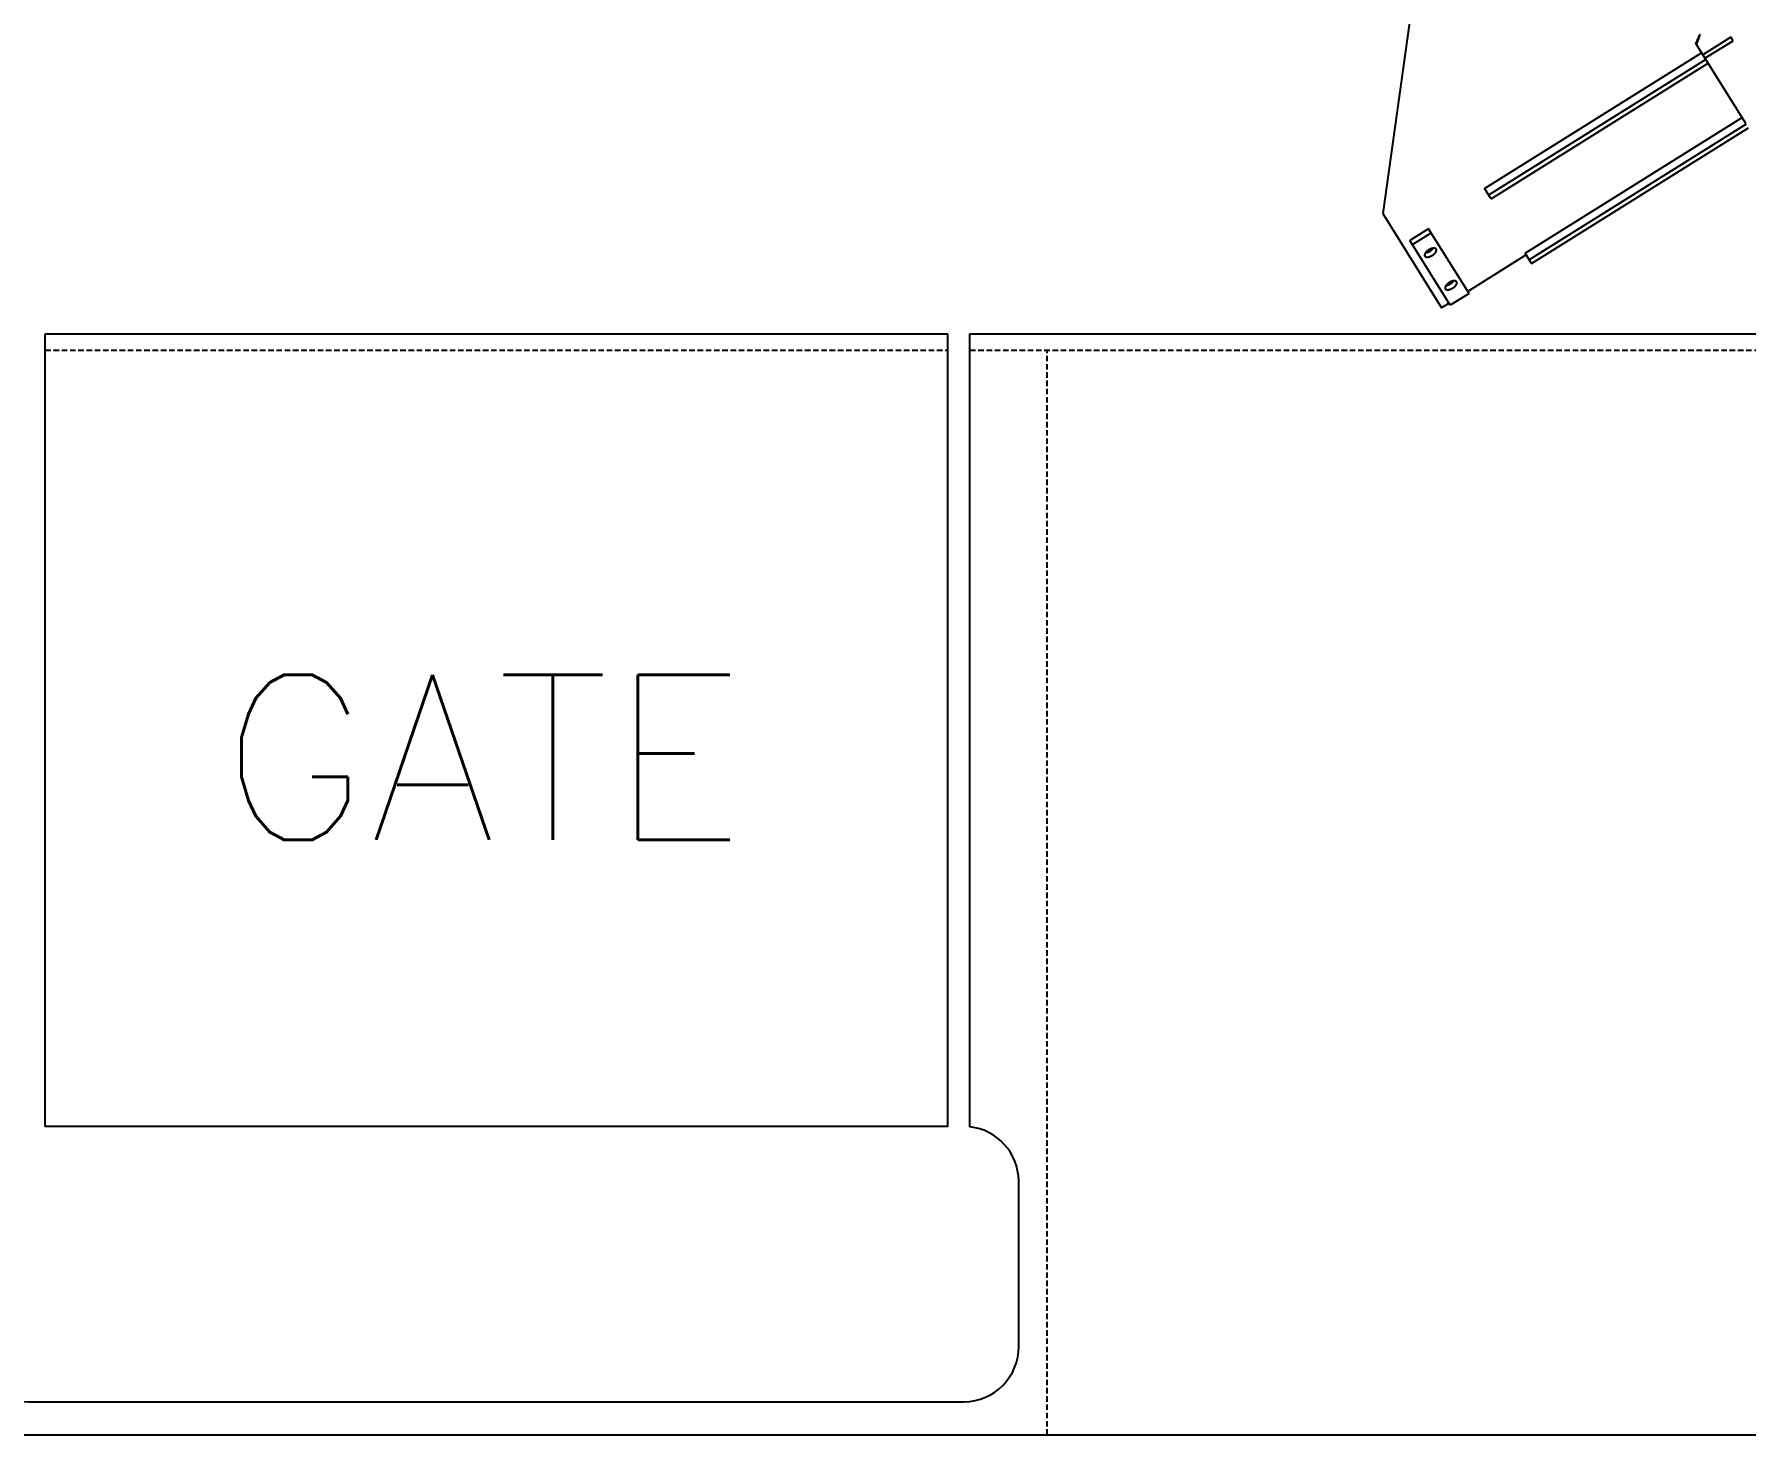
# Model space of a CAD drawing. Extents: x -79364 to 3230, y 28528 to 72157.
# Drawn here: x -70191 to -68636, y 52832 to 54104 of the extents above; entities that cross this region are included whole.
import ezdxf

# ---------------------------------------------------------------- set-up
doc = ezdxf.new("R2010")
doc.units = 0
doc.header["$LTSCALE"] = 500
doc.linetypes.add('CENTER', pattern=[7, 4, -1, 1, -1])
doc.linetypes.add('DASHED', pattern=[0.75, 0.5, -0.25])
doc.layers.get('0').update_dxf_attribs({"linetype": 'CONTINUOUS'})
for name, color, linetype in [('S0CO1', 1, 'CONTINUOUS'), ('S0CO3', 3, 'CONTINUOUS'), ('S0DA1', 1, 'DASHED'), ('S0TX2', 2, 'CONTINUOUS')]:
    doc.layers.add(name, color=color, linetype=linetype)
doc.styles.add('18', font='romans', dxfattribs={"height": 180})

# ---------------------------------------------------------------- blocks, each defined once
blk = doc.blocks.new('PK65002M m platform_side')
at = {"linetype": 'Continuous'}
for p, q in [((-11914.7, 5203.3), (-11970.9, 4803.4)), ((-11654.7, 4963.4), (-11680.1, 4947.5)), ((-11678.2, 4944.4), (-11652.7, 4960.3)), ((-11652.7, 4960.3), (-11654.7, 4963.4)), ((-11878.3, 4826), (-11681.2, 4949.2)), ((-11641.1, 4885.1), (-11686.6, 4957.9)), ((-11677.5, 4943.3), (-11874.7, 4820.1)), ((-11872.5, 4816.7), (-11675.4, 4939.9)), ((-11841.6, 4767.3), (-11644.5, 4890.5)), ((-11640.8, 4884.6), (-11838, 4761.4)), ((-11835.9, 4758), (-11638.7, 4881.2)), ((-11872.5, 4816.7), (-11878.3, 4826)), ((-11970.9, 4803.4), (-11917.4, 4717.7)), ((-11929.2, 4789.5), (-11946.2, 4778.9)), ((-11892.5, 4730.7), (-11929.2, 4789.5)), ((-11909.5, 4720.1), (-11946.2, 4778.9)), ((-11943.9, 4775.2), (-11926.9, 4785.8)), ((-11840.6, 4765.7), (-11893.6, 4732.6)), ((-11835.9, 4758), (-11841.6, 4767.3)), ((-11892.5, 4730.7), (-11909.5, 4720.1)), ((-11910.6, 4722), (-11917.4, 4717.7))]:
    blk.add_line(p, q, dxfattribs=at)
for points in [[(-11686.6, 4957.9), (-11685.1, 4960.7), (-11683.8, 4963.5), (-11682.6, 4966.2)], [(-11685.9, 4956.7), (-11684.7, 4960), (-11683.6, 4963.1), (-11682.6, 4966.2)], [(-11929.1, 4770.4), (-11929.1, 4770.3), (-11929.2, 4770.3), (-11929.3, 4770.2), (-11929.3, 4770.2), (-11929.4, 4770.1), (-11929.5, 4770.1), (-11929.6, 4770), (-11929.6, 4770), (-11929.7, 4769.9), (-11929.8, 4769.9), (-11929.8, 4769.8), (-11929.9, 4769.8), (-11930, 4769.7), (-11930, 4769.7), (-11930.1, 4769.6), (-11930.2, 4769.6), (-11930.2, 4769.5), (-11930.3, 4769.5), (-11930.4, 4769.4), (-11930.4, 4769.4), (-11930.5, 4769.3), (-11930.5, 4769.2), (-11930.6, 4769.2), (-11930.7, 4769.1), (-11930.7, 4769.1), (-11930.8, 4769), (-11930.9, 4769), (-11930.9, 4768.9), (-11931, 4768.9), (-11931, 4768.8), (-11931.1, 4768.7), (-11931.1, 4768.7), (-11931.2, 4768.6), (-11931.2, 4768.6), (-11931.3, 4768.5), (-11931.4, 4768.5), (-11931.4, 4768.4), (-11931.5, 4768.3), (-11931.5, 4768.3), (-11931.6, 4768.2), (-11931.6, 4768.2), (-11931.7, 4768.1), (-11931.7, 4768.1), (-11931.7, 4768), (-11931.8, 4767.9), (-11931.8, 4767.9), (-11931.9, 4767.8), (-11931.9, 4767.8), (-11932, 4767.7), (-11932, 4767.6), (-11932, 4767.6), (-11932.1, 4767.5), (-11932.1, 4767.5), (-11932.2, 4767.4), (-11932.2, 4767.4), (-11932.2, 4767.3), (-11932.3, 4767.2), (-11932.3, 4767.2), (-11932.3, 4767.1), (-11932.4, 4767.1), (-11932.4, 4767), (-11932.4, 4766.9), (-11932.4, 4766.9), (-11932.5, 4766.8), (-11932.5, 4766.8), (-11932.5, 4766.7), (-11932.5, 4766.7), (-11932.6, 4766.6), (-11932.6, 4766.6), (-11932.6, 4766.5), (-11932.6, 4766.4), (-11932.6, 4766.4), (-11932.7, 4766.3), (-11932.7, 4766.3), (-11932.7, 4766.2), (-11932.7, 4766.2), (-11932.7, 4766.1), (-11932.7, 4766.1), (-11932.7, 4766), (-11932.8, 4766), (-11932.8, 4765.9), (-11932.8, 4765.9), (-11932.8, 4765.8), (-11932.8, 4765.8), (-11932.8, 4765.7), (-11932.8, 4765.7), (-11932.8, 4765.6), (-11932.8, 4765.6), (-11932.8, 4765.5), (-11932.8, 4765.5), (-11932.8, 4765.4), (-11932.8, 4765.4), (-11932.8, 4765.3), (-11932.8, 4765.3), (-11932.8, 4765.2), (-11932.8, 4765.2), (-11932.8, 4765.1), (-11932.7, 4765.1), (-11932.7, 4765.1), (-11932.7, 4765), (-11932.7, 4765), (-11932.7, 4764.9), (-11932.7, 4764.9), (-11932.7, 4764.8), (-11932.6, 4764.8), (-11932.6, 4764.8), (-11932.6, 4764.7), (-11932.6, 4764.7), (-11932.6, 4764.7), (-11932.6, 4764.6)], [(-11932.6, 4764.6), (-11932.5, 4764.6), (-11932.5, 4764.6), (-11932.5, 4764.5), (-11932.5, 4764.5), (-11932.4, 4764.5), (-11932.4, 4764.4), (-11932.4, 4764.4), (-11932.4, 4764.4), (-11932.3, 4764.3), (-11932.3, 4764.3), (-11932.3, 4764.3), (-11932.2, 4764.3), (-11932.2, 4764.2), (-11932.2, 4764.2), (-11932.1, 4764.2), (-11932.1, 4764.2), (-11932, 4764.1), (-11932, 4764.1), (-11932, 4764.1), (-11931.9, 4764.1), (-11931.9, 4764), (-11931.8, 4764), (-11931.8, 4764), (-11931.7, 4764), (-11931.7, 4763.9), (-11931.7, 4763.9), (-11931.6, 4763.9), (-11931.6, 4763.9), (-11931.5, 4763.9), (-11931.5, 4763.9), (-11931.4, 4763.9), (-11931.4, 4763.8), (-11931.3, 4763.8), (-11931.2, 4763.8), (-11931.2, 4763.8), (-11931.1, 4763.8), (-11931.1, 4763.8), (-11931, 4763.8), (-11931, 4763.8), (-11930.9, 4763.8), (-11930.8, 4763.8), (-11930.8, 4763.7), (-11930.7, 4763.7), (-11930.7, 4763.7), (-11930.6, 4763.7), (-11930.5, 4763.7), (-11930.5, 4763.7), (-11930.4, 4763.7), (-11930.4, 4763.7), (-11930.3, 4763.7), (-11930.2, 4763.7), (-11930.2, 4763.7), (-11930.1, 4763.7), (-11930, 4763.8), (-11930, 4763.8), (-11929.9, 4763.8), (-11929.8, 4763.8), (-11929.8, 4763.8), (-11929.7, 4763.8), (-11929.6, 4763.8), (-11929.5, 4763.8), (-11929.5, 4763.8), (-11929.4, 4763.8), (-11929.3, 4763.8), (-11929.3, 4763.9), (-11929.2, 4763.9), (-11929.1, 4763.9), (-11929, 4763.9), (-11929, 4763.9), (-11928.9, 4763.9), (-11928.8, 4764), (-11928.8, 4764), (-11928.7, 4764), (-11928.6, 4764), (-11928.5, 4764), (-11928.5, 4764.1), (-11928.4, 4764.1), (-11928.3, 4764.1), (-11928.2, 4764.1), (-11928.2, 4764.2), (-11928.1, 4764.2), (-11928, 4764.2), (-11927.9, 4764.3), (-11927.8, 4764.3), (-11927.8, 4764.3), (-11927.7, 4764.3), (-11927.6, 4764.4), (-11927.5, 4764.4), (-11927.5, 4764.4), (-11927.4, 4764.5), (-11927.3, 4764.5), (-11927.2, 4764.5), (-11927.2, 4764.6), (-11927.1, 4764.6), (-11927, 4764.6), (-11926.9, 4764.7), (-11926.9, 4764.7), (-11926.8, 4764.8), (-11926.7, 4764.8), (-11926.6, 4764.8), (-11926.5, 4764.9), (-11926.5, 4764.9), (-11926.4, 4765), (-11926.3, 4765), (-11926.2, 4765), (-11926.2, 4765.1), (-11926.1, 4765.1), (-11926, 4765.2), (-11925.9, 4765.2), (-11925.9, 4765.3)], [(-11928.2, 4768.9), (-11928.2, 4768.9), (-11928.3, 4768.8), (-11928.4, 4768.8), (-11928.5, 4768.8), (-11928.5, 4768.7), (-11928.6, 4768.7), (-11928.7, 4768.6), (-11928.8, 4768.6), (-11928.8, 4768.6), (-11928.9, 4768.5), (-11929, 4768.5), (-11929.1, 4768.4), (-11929.1, 4768.4), (-11929.2, 4768.4), (-11929.3, 4768.3), (-11929.4, 4768.3), (-11929.4, 4768.2), (-11929.5, 4768.2), (-11929.6, 4768.2), (-11929.7, 4768.1), (-11929.7, 4768.1), (-11929.8, 4768.1), (-11929.9, 4768), (-11930, 4768), (-11930, 4768), (-11930.1, 4768), (-11930.2, 4767.9), (-11930.3, 4767.9), (-11930.4, 4767.9), (-11930.4, 4767.8), (-11930.5, 4767.8), (-11930.6, 4767.8), (-11930.7, 4767.8), (-11930.7, 4767.7), (-11930.8, 4767.7), (-11930.9, 4767.7), (-11931, 4767.7), (-11931, 4767.7), (-11931.1, 4767.6), (-11931.2, 4767.6), (-11931.3, 4767.6), (-11931.3, 4767.6), (-11931.4, 4767.6), (-11931.5, 4767.6), (-11931.5, 4767.5), (-11931.6, 4767.5), (-11931.7, 4767.5), (-11931.8, 4767.5), (-11931.8, 4767.5), (-11931.9, 4767.5), (-11932, 4767.5), (-11932, 4767.5), (-11932.1, 4767.4), (-11932.1, 4767.4)], [(-11927.8, 4771), (-11927.8, 4771), (-11927.9, 4771), (-11927.9, 4770.9), (-11928, 4770.9), (-11928, 4770.9), (-11928, 4770.8), (-11928.1, 4770.8), (-11928.1, 4770.7), (-11928.2, 4770.7), (-11928.2, 4770.7), (-11928.2, 4770.6), (-11928.3, 4770.6), (-11928.3, 4770.6), (-11928.4, 4770.5), (-11928.4, 4770.5), (-11928.5, 4770.5), (-11928.5, 4770.4), (-11928.5, 4770.4), (-11928.6, 4770.4), (-11928.6, 4770.3), (-11928.7, 4770.3), (-11928.7, 4770.3), (-11928.8, 4770.3), (-11928.8, 4770.2), (-11928.9, 4770.2), (-11928.9, 4770.2), (-11929, 4770.1), (-11929, 4770.1), (-11929, 4770.1), (-11929.1, 4770.1), (-11929.1, 4770), (-11929.2, 4770), (-11929.2, 4770), (-11929.3, 4769.9), (-11929.3, 4769.9), (-11929.4, 4769.9), (-11929.4, 4769.9), (-11929.5, 4769.8), (-11929.5, 4769.8), (-11929.6, 4769.8), (-11929.6, 4769.8), (-11929.7, 4769.7), (-11929.7, 4769.7), (-11929.8, 4769.7), (-11929.8, 4769.7), (-11929.9, 4769.7), (-11929.9, 4769.6), (-11930, 4769.6), (-11930, 4769.6), (-11930.1, 4769.6), (-11930.1, 4769.6), (-11930.2, 4769.6), (-11930.2, 4769.5)], [(-11922.4, 4771), (-11922.4, 4771), (-11922.4, 4771), (-11922.4, 4771.1), (-11922.5, 4771.1), (-11922.5, 4771.1), (-11922.5, 4771.2), (-11922.5, 4771.2), (-11922.6, 4771.2), (-11922.6, 4771.3), (-11922.6, 4771.3), (-11922.7, 4771.3), (-11922.7, 4771.4), (-11922.7, 4771.4), (-11922.8, 4771.4), (-11922.8, 4771.4), (-11922.8, 4771.5), (-11922.9, 4771.5), (-11922.9, 4771.5), (-11923, 4771.5), (-11923, 4771.6), (-11923.1, 4771.6), (-11923.1, 4771.6), (-11923.1, 4771.6), (-11923.2, 4771.7), (-11923.2, 4771.7), (-11923.3, 4771.7), (-11923.3, 4771.7), (-11923.4, 4771.7), (-11923.4, 4771.7), (-11923.5, 4771.8), (-11923.5, 4771.8), (-11923.6, 4771.8), (-11923.6, 4771.8), (-11923.7, 4771.8), (-11923.7, 4771.8), (-11923.8, 4771.8), (-11923.9, 4771.8), (-11923.9, 4771.8), (-11924, 4771.9), (-11924, 4771.9), (-11924.1, 4771.9), (-11924.1, 4771.9), (-11924.2, 4771.9), (-11924.3, 4771.9), (-11924.3, 4771.9), (-11924.4, 4771.9), (-11924.4, 4771.9), (-11924.5, 4771.9), (-11924.6, 4771.9), (-11924.6, 4771.9), (-11924.7, 4771.9), (-11924.8, 4771.9), (-11924.8, 4771.9), (-11924.9, 4771.9), (-11925, 4771.9), (-11925, 4771.9), (-11925.1, 4771.8), (-11925.2, 4771.8), (-11925.2, 4771.8), (-11925.3, 4771.8), (-11925.4, 4771.8), (-11925.5, 4771.8), (-11925.5, 4771.8), (-11925.6, 4771.8), (-11925.7, 4771.8), (-11925.7, 4771.7), (-11925.8, 4771.7), (-11925.9, 4771.7), (-11926, 4771.7), (-11926, 4771.7), (-11926.1, 4771.7), (-11926.2, 4771.6), (-11926.3, 4771.6), (-11926.3, 4771.6), (-11926.4, 4771.6), (-11926.5, 4771.5), (-11926.6, 4771.5), (-11926.6, 4771.5), (-11926.7, 4771.5), (-11926.8, 4771.5), (-11926.9, 4771.4), (-11926.9, 4771.4), (-11927, 4771.4), (-11927.1, 4771.3), (-11927.2, 4771.3), (-11927.2, 4771.3), (-11927.3, 4771.3), (-11927.4, 4771.2), (-11927.5, 4771.2), (-11927.5, 4771.2), (-11927.6, 4771.1), (-11927.7, 4771.1), (-11927.8, 4771), (-11927.8, 4771), (-11927.9, 4771), (-11928, 4770.9), (-11928.1, 4770.9), (-11928.2, 4770.9), (-11928.2, 4770.8), (-11928.3, 4770.8), (-11928.4, 4770.7), (-11928.5, 4770.7), (-11928.5, 4770.7), (-11928.6, 4770.6), (-11928.7, 4770.6), (-11928.8, 4770.5), (-11928.8, 4770.5), (-11928.9, 4770.4), (-11929, 4770.4), (-11929.1, 4770.4)], [(-11925.1, 4771.8), (-11925.1, 4771.8), (-11925.1, 4771.8), (-11925.2, 4771.7), (-11925.2, 4771.7), (-11925.3, 4771.6), (-11925.3, 4771.5), (-11925.3, 4771.5), (-11925.4, 4771.4), (-11925.4, 4771.4), (-11925.5, 4771.3), (-11925.5, 4771.3), (-11925.6, 4771.2), (-11925.6, 4771.1), (-11925.7, 4771.1), (-11925.7, 4771), (-11925.8, 4771), (-11925.8, 4770.9), (-11925.9, 4770.8), (-11925.9, 4770.8), (-11926, 4770.7), (-11926, 4770.7), (-11926.1, 4770.6), (-11926.1, 4770.6), (-11926.2, 4770.5), (-11926.2, 4770.4), (-11926.3, 4770.4), (-11926.4, 4770.3), (-11926.4, 4770.3), (-11926.5, 4770.2), (-11926.5, 4770.2), (-11926.6, 4770.1), (-11926.7, 4770.1), (-11926.7, 4770), (-11926.8, 4769.9), (-11926.9, 4769.9), (-11926.9, 4769.8), (-11927, 4769.8), (-11927, 4769.7), (-11927.1, 4769.7), (-11927.2, 4769.6), (-11927.2, 4769.6), (-11927.3, 4769.5), (-11927.4, 4769.5), (-11927.5, 4769.4), (-11927.5, 4769.4), (-11927.6, 4769.3), (-11927.7, 4769.3), (-11927.7, 4769.2), (-11927.8, 4769.2), (-11927.9, 4769.1), (-11928, 4769.1), (-11928, 4769), (-11928.1, 4769), (-11928.2, 4768.9)], [(-11925.9, 4765.3), (-11925.8, 4765.3), (-11925.7, 4765.4), (-11925.7, 4765.4), (-11925.6, 4765.5), (-11925.5, 4765.5), (-11925.4, 4765.5), (-11925.4, 4765.6), (-11925.3, 4765.6), (-11925.2, 4765.7), (-11925.2, 4765.7), (-11925.1, 4765.8), (-11925, 4765.8), (-11925, 4765.9), (-11924.9, 4765.9), (-11924.8, 4766), (-11924.8, 4766.1), (-11924.7, 4766.1), (-11924.6, 4766.2), (-11924.6, 4766.2), (-11924.5, 4766.3), (-11924.4, 4766.3), (-11924.4, 4766.4), (-11924.3, 4766.4), (-11924.3, 4766.5), (-11924.2, 4766.5), (-11924.1, 4766.6), (-11924.1, 4766.6), (-11924, 4766.7), (-11924, 4766.8), (-11923.9, 4766.8), (-11923.8, 4766.9), (-11923.8, 4766.9), (-11923.7, 4767), (-11923.7, 4767), (-11923.6, 4767.1), (-11923.6, 4767.2), (-11923.5, 4767.2), (-11923.5, 4767.3), (-11923.4, 4767.3), (-11923.4, 4767.4), (-11923.3, 4767.5), (-11923.3, 4767.5), (-11923.2, 4767.6), (-11923.2, 4767.6), (-11923.1, 4767.7), (-11923.1, 4767.7), (-11923.1, 4767.8), (-11923, 4767.9), (-11923, 4767.9), (-11922.9, 4768), (-11922.9, 4768), (-11922.8, 4768.1), (-11922.8, 4768.2), (-11922.8, 4768.2), (-11922.7, 4768.3), (-11922.7, 4768.3), (-11922.7, 4768.4), (-11922.6, 4768.4), (-11922.6, 4768.5), (-11922.6, 4768.6), (-11922.5, 4768.6), (-11922.5, 4768.7), (-11922.5, 4768.7), (-11922.5, 4768.8), (-11922.4, 4768.8), (-11922.4, 4768.9), (-11922.4, 4769), (-11922.4, 4769), (-11922.3, 4769.1), (-11922.3, 4769.1), (-11922.3, 4769.2), (-11922.3, 4769.2), (-11922.3, 4769.3), (-11922.2, 4769.3), (-11922.2, 4769.4), (-11922.2, 4769.5), (-11922.2, 4769.5), (-11922.2, 4769.6), (-11922.2, 4769.6), (-11922.2, 4769.7), (-11922.2, 4769.7), (-11922.2, 4769.8), (-11922.2, 4769.8), (-11922.1, 4769.9), (-11922.1, 4769.9), (-11922.1, 4770), (-11922.1, 4770), (-11922.1, 4770.1), (-11922.1, 4770.1), (-11922.1, 4770.2), (-11922.1, 4770.2), (-11922.1, 4770.3), (-11922.1, 4770.3), (-11922.2, 4770.3), (-11922.2, 4770.4), (-11922.2, 4770.4), (-11922.2, 4770.5), (-11922.2, 4770.5), (-11922.2, 4770.6), (-11922.2, 4770.6), (-11922.2, 4770.7), (-11922.2, 4770.7), (-11922.2, 4770.7), (-11922.3, 4770.8), (-11922.3, 4770.8), (-11922.3, 4770.9), (-11922.3, 4770.9), (-11922.3, 4770.9), (-11922.4, 4771), (-11922.4, 4771)], [(-11903.8, 4741.3), (-11903.8, 4741.3), (-11903.9, 4741.4), (-11903.9, 4741.4), (-11903.9, 4741.4), (-11903.9, 4741.5), (-11904, 4741.5), (-11904, 4741.5), (-11904, 4741.6), (-11904.1, 4741.6), (-11904.1, 4741.6), (-11904.1, 4741.7), (-11904.2, 4741.7), (-11904.2, 4741.7), (-11904.2, 4741.7), (-11904.3, 4741.8), (-11904.3, 4741.8), (-11904.3, 4741.8), (-11904.4, 4741.8), (-11904.4, 4741.9), (-11904.5, 4741.9), (-11904.5, 4741.9), (-11904.5, 4741.9), (-11904.6, 4741.9), (-11904.6, 4742), (-11904.7, 4742), (-11904.7, 4742), (-11904.8, 4742), (-11904.8, 4742), (-11904.9, 4742.1), (-11904.9, 4742.1), (-11905, 4742.1), (-11905, 4742.1), (-11905.1, 4742.1), (-11905.1, 4742.1), (-11905.2, 4742.1), (-11905.2, 4742.1), (-11905.3, 4742.2), (-11905.4, 4742.2), (-11905.4, 4742.2), (-11905.5, 4742.2), (-11905.5, 4742.2), (-11905.6, 4742.2), (-11905.7, 4742.2), (-11905.7, 4742.2), (-11905.8, 4742.2), (-11905.8, 4742.2), (-11905.9, 4742.2), (-11906, 4742.2), (-11906, 4742.2), (-11906.1, 4742.2), (-11906.2, 4742.2), (-11906.2, 4742.2), (-11906.3, 4742.2), (-11906.4, 4742.2), (-11906.4, 4742.2), (-11906.5, 4742.2), (-11906.6, 4742.2), (-11906.6, 4742.2), (-11906.7, 4742.1), (-11906.8, 4742.1), (-11906.8, 4742.1), (-11906.9, 4742.1), (-11907, 4742.1), (-11907, 4742.1), (-11907.1, 4742.1), (-11907.2, 4742.1), (-11907.3, 4742), (-11907.3, 4742), (-11907.4, 4742), (-11907.5, 4742), (-11907.6, 4742), (-11907.6, 4742), (-11907.7, 4741.9), (-11907.8, 4741.9), (-11907.9, 4741.9), (-11907.9, 4741.9), (-11908, 4741.8), (-11908.1, 4741.8), (-11908.2, 4741.8), (-11908.2, 4741.8), (-11908.3, 4741.7), (-11908.4, 4741.7), (-11908.5, 4741.7), (-11908.5, 4741.7), (-11908.6, 4741.6), (-11908.7, 4741.6), (-11908.8, 4741.6), (-11908.8, 4741.5), (-11908.9, 4741.5), (-11909, 4741.5), (-11909.1, 4741.4), (-11909.1, 4741.4), (-11909.2, 4741.4), (-11909.3, 4741.3), (-11909.4, 4741.3), (-11909.5, 4741.3), (-11909.5, 4741.2), (-11909.6, 4741.2), (-11909.7, 4741.1), (-11909.8, 4741.1), (-11909.8, 4741.1), (-11909.9, 4741), (-11910, 4741), (-11910.1, 4740.9), (-11910.1, 4740.9), (-11910.2, 4740.9), (-11910.3, 4740.8), (-11910.4, 4740.8), (-11910.4, 4740.7), (-11910.5, 4740.7)], [(-11906.5, 4742.2), (-11906.6, 4742.2), (-11906.6, 4742.1), (-11906.6, 4742), (-11906.7, 4742), (-11906.7, 4741.9), (-11906.7, 4741.9), (-11906.8, 4741.8), (-11906.8, 4741.7), (-11906.9, 4741.7), (-11906.9, 4741.6), (-11907, 4741.6), (-11907, 4741.5), (-11907.1, 4741.5), (-11907.1, 4741.4), (-11907.2, 4741.3), (-11907.2, 4741.3), (-11907.3, 4741.2), (-11907.3, 4741.2), (-11907.4, 4741.1), (-11907.4, 4741), (-11907.5, 4741), (-11907.5, 4740.9), (-11907.6, 4740.9), (-11907.6, 4740.8), (-11907.7, 4740.8), (-11907.8, 4740.7), (-11907.8, 4740.7), (-11907.9, 4740.6), (-11907.9, 4740.5), (-11908, 4740.5), (-11908.1, 4740.4), (-11908.1, 4740.4), (-11908.2, 4740.3), (-11908.2, 4740.3), (-11908.3, 4740.2), (-11908.4, 4740.2), (-11908.4, 4740.1), (-11908.5, 4740.1), (-11908.6, 4740), (-11908.6, 4739.9), (-11908.7, 4739.9), (-11908.8, 4739.8), (-11908.8, 4739.8), (-11908.9, 4739.7), (-11909, 4739.7), (-11909, 4739.6), (-11909.1, 4739.6), (-11909.2, 4739.5), (-11909.3, 4739.5), (-11909.3, 4739.4), (-11909.4, 4739.4), (-11909.5, 4739.3), (-11909.5, 4739.3), (-11909.6, 4739.3)], [(-11910.5, 4740.7), (-11910.6, 4740.6), (-11910.7, 4740.6), (-11910.7, 4740.5), (-11910.8, 4740.5), (-11910.9, 4740.4), (-11910.9, 4740.4), (-11911, 4740.3), (-11911.1, 4740.3), (-11911.1, 4740.2), (-11911.2, 4740.2), (-11911.3, 4740.1), (-11911.4, 4740.1), (-11911.4, 4740), (-11911.5, 4740), (-11911.6, 4739.9), (-11911.6, 4739.9), (-11911.7, 4739.8), (-11911.7, 4739.8), (-11911.8, 4739.7), (-11911.9, 4739.7), (-11911.9, 4739.6), (-11912, 4739.6), (-11912.1, 4739.5), (-11912.1, 4739.5), (-11912.2, 4739.4), (-11912.2, 4739.3), (-11912.3, 4739.3), (-11912.4, 4739.2), (-11912.4, 4739.2), (-11912.5, 4739.1), (-11912.5, 4739.1), (-11912.6, 4739), (-11912.6, 4738.9), (-11912.7, 4738.9), (-11912.8, 4738.8), (-11912.8, 4738.8), (-11912.9, 4738.7), (-11912.9, 4738.7), (-11913, 4738.6), (-11913, 4738.5), (-11913.1, 4738.5), (-11913.1, 4738.4), (-11913.2, 4738.4), (-11913.2, 4738.3), (-11913.2, 4738.3), (-11913.3, 4738.2), (-11913.3, 4738.1), (-11913.4, 4738.1), (-11913.4, 4738), (-11913.5, 4738), (-11913.5, 4737.9), (-11913.5, 4737.8), (-11913.6, 4737.8), (-11913.6, 4737.7), (-11913.6, 4737.7), (-11913.7, 4737.6), (-11913.7, 4737.6), (-11913.7, 4737.5), (-11913.8, 4737.4), (-11913.8, 4737.4), (-11913.8, 4737.3), (-11913.9, 4737.3), (-11913.9, 4737.2), (-11913.9, 4737.2), (-11913.9, 4737.1), (-11914, 4737), (-11914, 4737), (-11914, 4736.9), (-11914, 4736.9), (-11914.1, 4736.8), (-11914.1, 4736.8), (-11914.1, 4736.7), (-11914.1, 4736.6), (-11914.1, 4736.6), (-11914.2, 4736.5), (-11914.2, 4736.5), (-11914.2, 4736.4), (-11914.2, 4736.4), (-11914.2, 4736.3), (-11914.2, 4736.3), (-11914.2, 4736.2), (-11914.2, 4736.2), (-11914.2, 4736.1), (-11914.2, 4736.1), (-11914.2, 4736), (-11914.2, 4736), (-11914.2, 4735.9), (-11914.2, 4735.9), (-11914.2, 4735.8), (-11914.2, 4735.8), (-11914.2, 4735.7), (-11914.2, 4735.7), (-11914.2, 4735.6), (-11914.2, 4735.6), (-11914.2, 4735.5), (-11914.2, 4735.5), (-11914.2, 4735.5), (-11914.2, 4735.4), (-11914.2, 4735.4), (-11914.2, 4735.3), (-11914.2, 4735.3), (-11914.1, 4735.2), (-11914.1, 4735.2), (-11914.1, 4735.2), (-11914.1, 4735.1), (-11914.1, 4735.1), (-11914.1, 4735), (-11914, 4735), (-11914, 4735), (-11914, 4734.9)], [(-11914, 4734.9), (-11914, 4734.9), (-11914, 4734.9), (-11913.9, 4734.9), (-11913.9, 4734.8), (-11913.9, 4734.8), (-11913.9, 4734.8), (-11913.8, 4734.7), (-11913.8, 4734.7), (-11913.8, 4734.7), (-11913.7, 4734.6), (-11913.7, 4734.6), (-11913.7, 4734.6), (-11913.6, 4734.5), (-11913.6, 4734.5), (-11913.6, 4734.5), (-11913.5, 4734.5), (-11913.5, 4734.4), (-11913.5, 4734.4), (-11913.4, 4734.4), (-11913.4, 4734.4), (-11913.3, 4734.3), (-11913.3, 4734.3), (-11913.2, 4734.3), (-11913.2, 4734.3), (-11913.2, 4734.3), (-11913.1, 4734.3), (-11913.1, 4734.2), (-11913, 4734.2), (-11913, 4734.2), (-11912.9, 4734.2), (-11912.9, 4734.2), (-11912.8, 4734.2), (-11912.7, 4734.1), (-11912.7, 4734.1), (-11912.6, 4734.1), (-11912.6, 4734.1), (-11912.5, 4734.1), (-11912.5, 4734.1), (-11912.4, 4734.1), (-11912.4, 4734.1), (-11912.3, 4734.1), (-11912.2, 4734.1), (-11912.2, 4734.1), (-11912.1, 4734.1), (-11912.1, 4734.1), (-11912, 4734.1), (-11911.9, 4734.1), (-11911.9, 4734.1), (-11911.8, 4734.1), (-11911.7, 4734.1), (-11911.7, 4734.1), (-11911.6, 4734.1), (-11911.5, 4734.1), (-11911.5, 4734.1), (-11911.4, 4734.1), (-11911.3, 4734.1), (-11911.3, 4734.1), (-11911.2, 4734.1), (-11911.1, 4734.1), (-11911.1, 4734.1), (-11911, 4734.1), (-11910.9, 4734.1), (-11910.9, 4734.2), (-11910.8, 4734.2), (-11910.7, 4734.2), (-11910.6, 4734.2), (-11910.6, 4734.2), (-11910.5, 4734.2), (-11910.4, 4734.2), (-11910.4, 4734.3), (-11910.3, 4734.3), (-11910.2, 4734.3), (-11910.1, 4734.3), (-11910.1, 4734.3), (-11910, 4734.4), (-11909.9, 4734.4), (-11909.8, 4734.4), (-11909.8, 4734.4), (-11909.7, 4734.5), (-11909.6, 4734.5), (-11909.5, 4734.5), (-11909.5, 4734.5), (-11909.4, 4734.6), (-11909.3, 4734.6), (-11909.2, 4734.6), (-11909.1, 4734.7), (-11909.1, 4734.7), (-11909, 4734.7), (-11908.9, 4734.8), (-11908.8, 4734.8), (-11908.8, 4734.8), (-11908.7, 4734.9), (-11908.6, 4734.9), (-11908.5, 4734.9), (-11908.5, 4735), (-11908.4, 4735), (-11908.3, 4735), (-11908.2, 4735.1), (-11908.2, 4735.1), (-11908.1, 4735.2), (-11908, 4735.2), (-11907.9, 4735.2), (-11907.8, 4735.3), (-11907.8, 4735.3), (-11907.7, 4735.4), (-11907.6, 4735.4), (-11907.5, 4735.4), (-11907.5, 4735.5), (-11907.4, 4735.5), (-11907.3, 4735.6)], [(-11909.6, 4739.3), (-11909.7, 4739.2), (-11909.8, 4739.2), (-11909.8, 4739.1), (-11909.9, 4739.1), (-11910, 4739), (-11910.1, 4739), (-11910.1, 4739), (-11910.2, 4738.9), (-11910.3, 4738.9), (-11910.4, 4738.8), (-11910.4, 4738.8), (-11910.5, 4738.8), (-11910.6, 4738.7), (-11910.7, 4738.7), (-11910.7, 4738.6), (-11910.8, 4738.6), (-11910.9, 4738.6), (-11911, 4738.5), (-11911, 4738.5), (-11911.1, 4738.5), (-11911.2, 4738.4), (-11911.3, 4738.4), (-11911.3, 4738.4), (-11911.4, 4738.3), (-11911.5, 4738.3), (-11911.6, 4738.3), (-11911.7, 4738.2), (-11911.7, 4738.2), (-11911.8, 4738.2), (-11911.9, 4738.2), (-11912, 4738.1), (-11912, 4738.1), (-11912.1, 4738.1), (-11912.2, 4738.1), (-11912.3, 4738), (-11912.3, 4738), (-11912.4, 4738), (-11912.5, 4738), (-11912.6, 4738), (-11912.6, 4737.9), (-11912.7, 4737.9), (-11912.8, 4737.9), (-11912.9, 4737.9), (-11912.9, 4737.9), (-11913, 4737.9), (-11913.1, 4737.8), (-11913.1, 4737.8), (-11913.2, 4737.8), (-11913.3, 4737.8), (-11913.4, 4737.8), (-11913.4, 4737.8), (-11913.5, 4737.8), (-11913.6, 4737.8), (-11913.6, 4737.8)], [(-11909.3, 4741.3), (-11909.3, 4741.3), (-11909.3, 4741.3), (-11909.4, 4741.2), (-11909.4, 4741.2), (-11909.5, 4741.2), (-11909.5, 4741.1), (-11909.5, 4741.1), (-11909.6, 4741.1), (-11909.6, 4741), (-11909.7, 4741), (-11909.7, 4741), (-11909.7, 4740.9), (-11909.8, 4740.9), (-11909.8, 4740.9), (-11909.9, 4740.8), (-11909.9, 4740.8), (-11909.9, 4740.8), (-11910, 4740.7), (-11910, 4740.7), (-11910.1, 4740.7), (-11910.1, 4740.6), (-11910.2, 4740.6), (-11910.2, 4740.6), (-11910.3, 4740.5), (-11910.3, 4740.5), (-11910.4, 4740.5), (-11910.4, 4740.5), (-11910.5, 4740.4), (-11910.5, 4740.4), (-11910.5, 4740.4), (-11910.6, 4740.3), (-11910.6, 4740.3), (-11910.7, 4740.3), (-11910.7, 4740.3), (-11910.8, 4740.2), (-11910.8, 4740.2), (-11910.9, 4740.2), (-11910.9, 4740.2), (-11911, 4740.1), (-11911, 4740.1), (-11911.1, 4740.1), (-11911.1, 4740.1), (-11911.2, 4740), (-11911.2, 4740), (-11911.3, 4740), (-11911.3, 4740), (-11911.4, 4740), (-11911.4, 4739.9), (-11911.5, 4739.9), (-11911.5, 4739.9), (-11911.6, 4739.9), (-11911.6, 4739.9), (-11911.7, 4739.9)], [(-11907.3, 4735.6), (-11907.3, 4735.6), (-11907.2, 4735.7), (-11907.1, 4735.7), (-11907, 4735.8), (-11907, 4735.8), (-11906.9, 4735.9), (-11906.8, 4735.9), (-11906.8, 4736), (-11906.7, 4736), (-11906.6, 4736.1), (-11906.6, 4736.1), (-11906.5, 4736.2), (-11906.4, 4736.2), (-11906.3, 4736.3), (-11906.3, 4736.3), (-11906.2, 4736.4), (-11906.2, 4736.4), (-11906.1, 4736.5), (-11906, 4736.5), (-11906, 4736.6), (-11905.9, 4736.6), (-11905.8, 4736.7), (-11905.8, 4736.7), (-11905.7, 4736.8), (-11905.6, 4736.9), (-11905.6, 4736.9), (-11905.5, 4737), (-11905.5, 4737), (-11905.4, 4737.1), (-11905.4, 4737.1), (-11905.3, 4737.2), (-11905.2, 4737.2), (-11905.2, 4737.3), (-11905.1, 4737.4), (-11905.1, 4737.4), (-11905, 4737.5), (-11905, 4737.5), (-11904.9, 4737.6), (-11904.9, 4737.7), (-11904.8, 4737.7), (-11904.8, 4737.8), (-11904.7, 4737.8), (-11904.7, 4737.9), (-11904.6, 4737.9), (-11904.6, 4738), (-11904.5, 4738.1), (-11904.5, 4738.1), (-11904.5, 4738.2), (-11904.4, 4738.2), (-11904.4, 4738.3), (-11904.3, 4738.4), (-11904.3, 4738.4), (-11904.3, 4738.5), (-11904.2, 4738.5), (-11904.2, 4738.6), (-11904.2, 4738.6), (-11904.1, 4738.7), (-11904.1, 4738.8), (-11904.1, 4738.8), (-11904, 4738.9), (-11904, 4738.9), (-11904, 4739), (-11903.9, 4739), (-11903.9, 4739.1), (-11903.9, 4739.2), (-11903.9, 4739.2), (-11903.8, 4739.3), (-11903.8, 4739.3), (-11903.8, 4739.4), (-11903.8, 4739.4), (-11903.8, 4739.5), (-11903.7, 4739.6), (-11903.7, 4739.6), (-11903.7, 4739.7), (-11903.7, 4739.7), (-11903.7, 4739.8), (-11903.7, 4739.8), (-11903.6, 4739.9), (-11903.6, 4739.9), (-11903.6, 4740), (-11903.6, 4740), (-11903.6, 4740.1), (-11903.6, 4740.1), (-11903.6, 4740.2), (-11903.6, 4740.2), (-11903.6, 4740.3), (-11903.6, 4740.3), (-11903.6, 4740.4), (-11903.6, 4740.4), (-11903.6, 4740.5), (-11903.6, 4740.5), (-11903.6, 4740.6), (-11903.6, 4740.6), (-11903.6, 4740.7), (-11903.6, 4740.7), (-11903.6, 4740.8), (-11903.6, 4740.8), (-11903.6, 4740.8), (-11903.6, 4740.9), (-11903.7, 4740.9), (-11903.7, 4741), (-11903.7, 4741), (-11903.7, 4741.1), (-11903.7, 4741.1), (-11903.7, 4741.1), (-11903.8, 4741.2), (-11903.8, 4741.2), (-11903.8, 4741.2), (-11903.8, 4741.3), (-11903.8, 4741.3)]]:
    blk.add_lwpolyline(points, dxfattribs=at)

msp = doc.modelspace()

# ---------------------------------------------------------------- linework, layer by layer
at = {"layer": 'S0CO1', "color": 0}
for p, q in [((-70180.823, 53112.228), (-70180.823, 53832.23)), ((-69360.823, 53112.228), (-69360.823, 53832.23)), ((-69340.823, 53111.899), (-69340.823, 53832.23)), ((-73770.823, 52832.23), (-61478.694, 52832.23))]:
    msp.add_line(p, q, dxfattribs=at)
msp.add_lwpolyline([(-70200.823, 53112.049, 0.39251519), (-70246.566, 53061.704), (-70246.566, 52911.701, 0.41421356), (-70196.042, 52862.23), (-69346.041, 52862.23, 0.41421356), (-69296.57, 52912.755), (-69296.57, 53062.757, 0.37786189), (-69340.823, 53111.899)], format="xyb", dxfattribs=at)
msp.add_lwpolyline([(-69360.823, 53112.228), (-70180.823, 53112.228)], dxfattribs=at)
at = {"layer": 'S0CO3', "color": 0}
for p, q in [((-70180.823, 53832.23), (-69360.823, 53832.23)), ((-70180.823, 53832.23), (-69360.823, 53832.23)), ((-69340.823, 53832.23), (-68747.322, 53832.23)), ((-68747.322, 53832.23), (-64600.82, 53832.23))]:
    msp.add_line(p, q, dxfattribs=at)
at = {"layer": 'S0DA1', "color": 0, "linetype": 'DASHED', "ltscale": 0.02}
for p, q in [((-70180.823, 53817.23), (-69360.823, 53817.23)), ((-69340.823, 53817.23), (-64600.82, 53817.23)), ((-69270.823, 52832.23), (-69270.823, 53817.23))]:
    msp.add_line(p, q, dxfattribs=at)

# ---------------------------------------------------------------- block references
at = {"layer": 'S0CO1', "color": 0, "linetype": 'CENTER'}
msp.add_blockref('PK65002M m platform_side', (-56995.028, 49138.088), dxfattribs=at)

# ---------------------------------------------------------------- texts
at = {"layer": 'S0TX2', "color": 0, "insert": (-70021.789, 53522.534), "char_height": 150, "attachment_point": 1, "style": '18'}
msp.add_mtext_dynamic_manual_height_columns('GATE', width=2740.68889, gutter_width=1000, heights=[231.908], dxfattribs=at)

doc.saveas('drawing.dxf')
